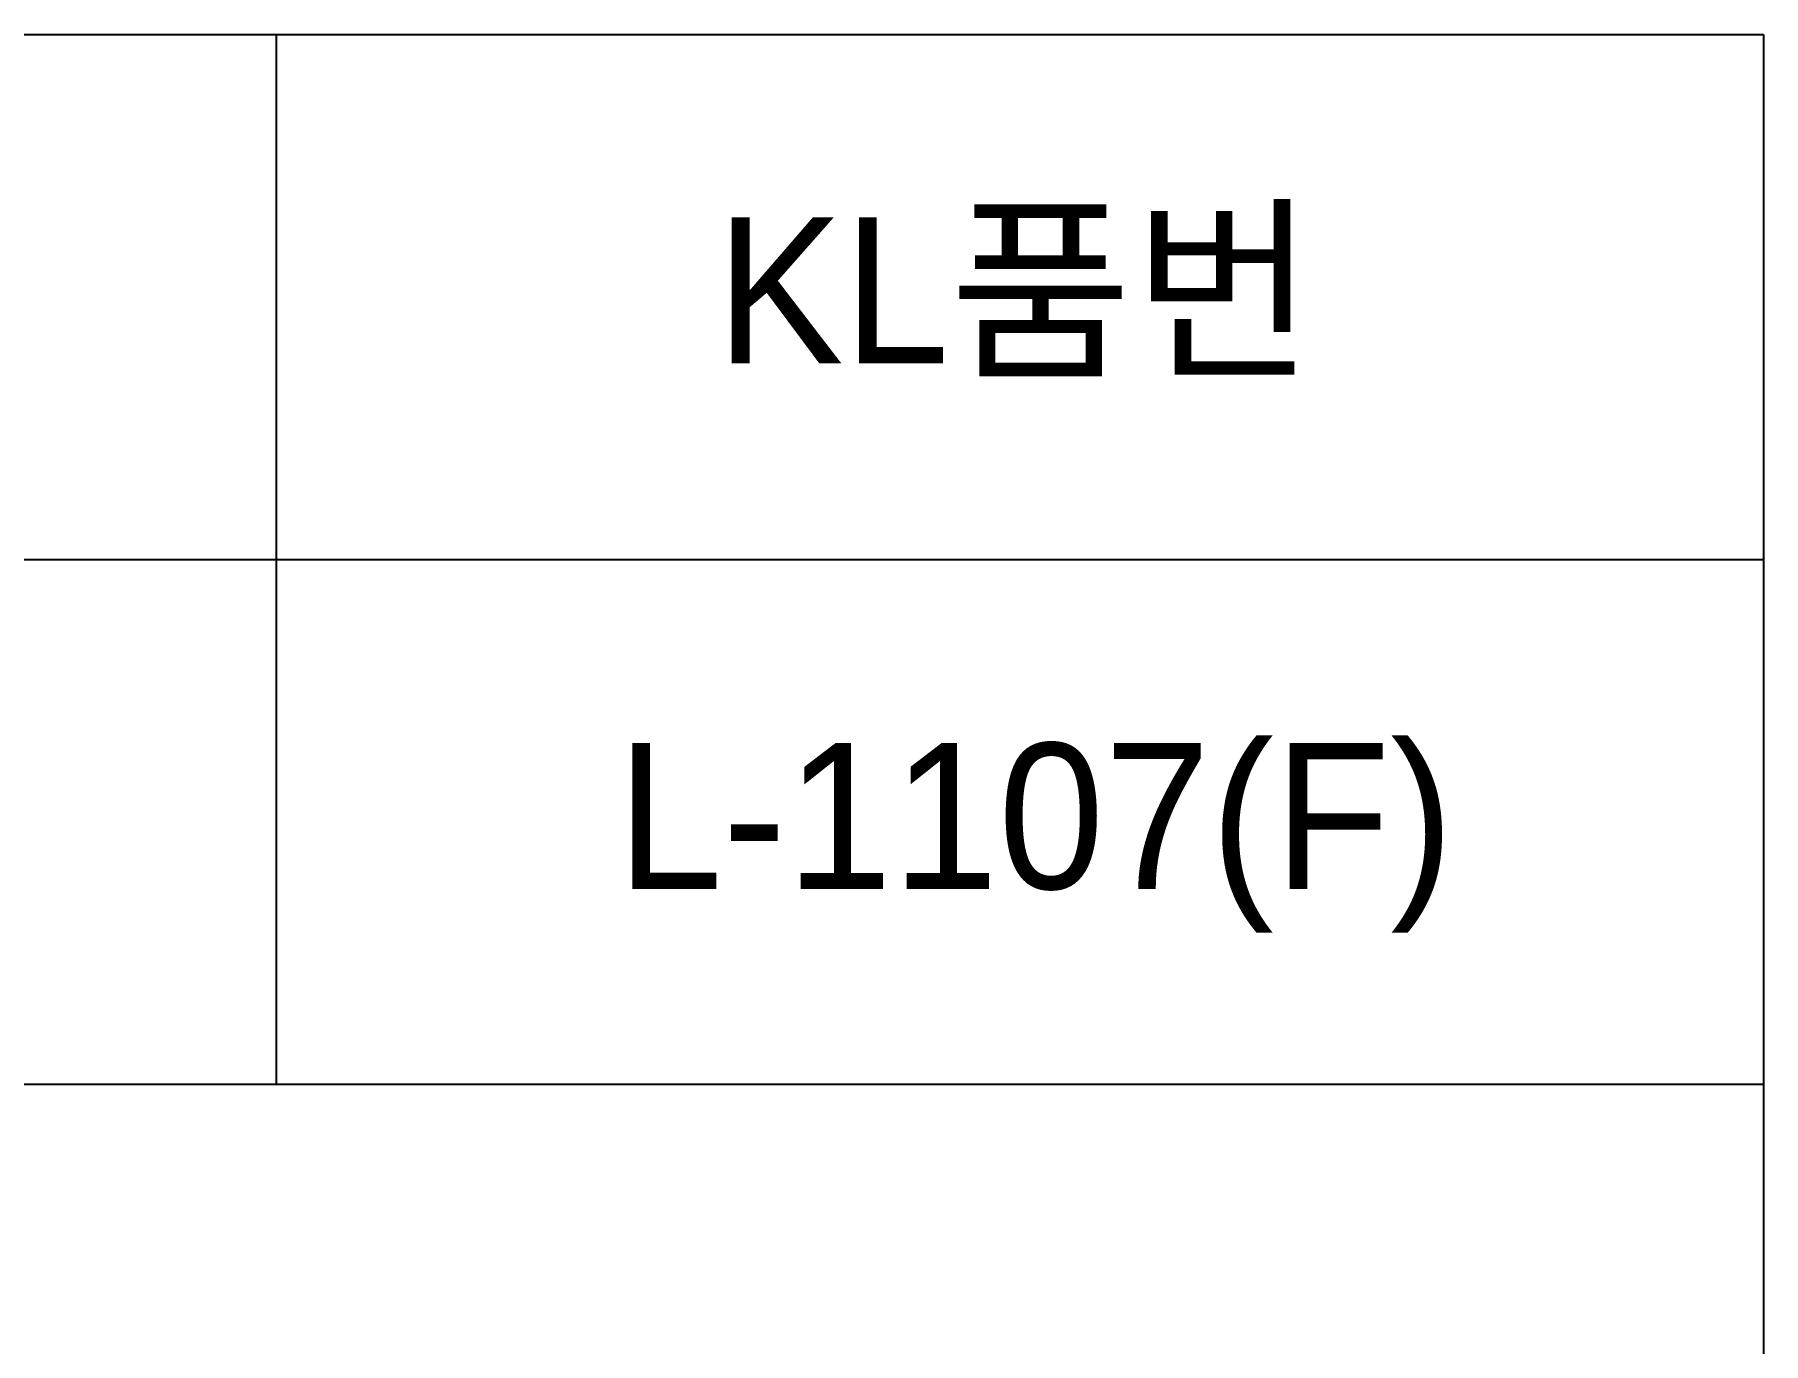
# Model space of a CAD drawing. Header units: millimetres. Extents: x 0 to 5707, y -67 to 2530.
# Drawn here: x 5410.8 to 5707.3, y 2305.6 to 2530 of the extents above; entities that cross this region are included whole.
import ezdxf
from ezdxf.enums import TextEntityAlignment as Align

# ---------------------------------------------------------------- set-up
doc = ezdxf.new("R2010")
doc.units = ezdxf.units.MM
doc.layers.add('TEXT', color=7, linetype='Continuous')
doc.layers.add('도각라인', color=7, linetype='Continuous')
doc.styles.add('타이틀', font='H2GTRM.TTF', dxfattribs={"height": 25})

msp = doc.modelspace()

# ---------------------------------------------------------------- linework, layer by layer
at = {"layer": '도각라인', "color": 7}
for p, q in [((3907.31, 2530), (5707.31, 2530)), ((5452.31, 2350), (5452.31, 2530)), ((5707.31, 2530), (5707.31, 0)), ((4427.31, 2440), (5707.31, 2440)), ((3907.31, 2350), (5707.31, 2350))]:
    msp.add_line(p, q, dxfattribs=at)

# ---------------------------------------------------------------- texts
at = {"layer": 'TEXT', "style": '타이틀'}
for s, p in [('KL품번', (5579.09, 2486.15)), ('L-1107(F)', (5582.43, 2396))]:
    msp.add_text(s, height=25, dxfattribs=at).set_placement(p, align=Align.MIDDLE_CENTER)

doc.saveas('drawing.dxf')
